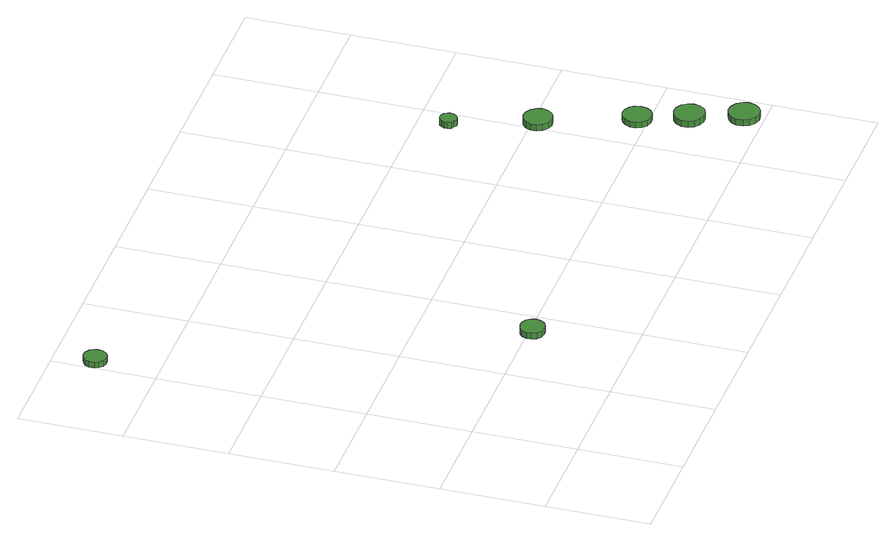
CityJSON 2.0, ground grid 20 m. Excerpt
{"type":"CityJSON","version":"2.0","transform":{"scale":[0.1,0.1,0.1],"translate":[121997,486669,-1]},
"CityObjects":{
"tree1":{"type":"SolitaryVegetationObject","attributes":{"function":"something"},"geometry":[{"type":"MultiSurface","lod":"1","boundaries":[[[0,1,2,3,4,5,6,7,8,9,10,11,12,13,14]],[[15,16,17,18,19,20,21,22,23,24,25,26,27,28,29]],[[0,29,28,1]],[[1,28,27,2]],[[2,27,26,3]],[[3,26,25,4]],[[4,25,24,5]],[[5,24,23,6]],[[6,23,22,7]],[[7,22,21,8]],[[8,21,20,9]],[[9,20,19,10]],[[10,19,18,11]],[[11,18,17,12]],[[12,17,16,13]],[[13,16,15,14]],[[14,15,29,0]]]}]},
"tree2":{"type":"SolitaryVegetationObject","attributes":{"function":"something"},"geometry":[{"type":"MultiSurface","lod":"1","boundaries":[[[30,31,32,33,34,35,36,37,38,39,40,41,42,43,44]],[[45,46,47,48,49,50,51,52,53,54,55,56,57,58,59]],[[30,59,58,31]],[[31,58,57,32]],[[32,57,56,33]],[[33,56,55,34]],[[34,55,54,35]],[[35,54,53,36]],[[36,53,52,37]],[[37,52,51,38]],[[38,51,50,39]],[[39,50,49,40]],[[40,49,48,41]],[[41,48,47,42]],[[42,47,46,43]],[[43,46,45,44]],[[44,45,59,30]]]}]},
"tree3":{"type":"SolitaryVegetationObject","attributes":{"function":"something"},"geometry":[{"type":"MultiSurface","lod":"1","boundaries":[[[60,61,62,63,64,65,66,67,68,69,70,71,72,73,74]],[[75,76,77,78,79,80,81,82,83,84,85,86,87,88,89]],[[60,89,88,61]],[[61,88,87,62]],[[62,87,86,63]],[[63,86,85,64]],[[64,85,84,65]],[[65,84,83,66]],[[66,83,82,67]],[[67,82,81,68]],[[68,81,80,69]],[[69,80,79,70]],[[70,79,78,71]],[[71,78,77,72]],[[72,77,76,73]],[[73,76,75,74]],[[74,75,89,60]]]}]},
"tree4":{"type":"SolitaryVegetationObject","attributes":{"function":"something"},"geometry":[{"type":"MultiSurface","lod":"1","boundaries":[[[90,91,92,93,94,95,96,97,98,99,100,101,102,103,104]],[[105,106,107,108,109,110,111,112,113,114,115,116,117,118,119]],[[90,119,118,91]],[[91,118,117,92]],[[92,117,116,93]],[[93,116,115,94]],[[94,115,114,95]],[[95,114,113,96]],[[96,113,112,97]],[[97,112,111,98]],[[98,111,110,99]],[[99,110,109,100]],[[100,109,108,101]],[[101,108,107,102]],[[102,107,106,103]],[[103,106,105,104]],[[104,105,119,90]]]}]},
"tree5":{"type":"SolitaryVegetationObject","attributes":{"function":"something"},"geometry":[{"type":"MultiSurface","lod":"1","boundaries":[[[120,121,122,123,124,125,126,127,128,129,130,131,132,133,134]],[[135,136,137,138,139,140,141,142,143,144,145,146,147,148,149]],[[120,149,148,121]],[[121,148,147,122]],[[122,147,146,123]],[[123,146,145,124]],[[124,145,144,125]],[[125,144,143,126]],[[126,143,142,127]],[[127,142,141,128]],[[128,141,140,129]],[[129,140,139,130]],[[130,139,138,131]],[[131,138,137,132]],[[132,137,136,133]],[[133,136,135,134]],[[134,135,149,120]]]}]},
"tree6":{"type":"SolitaryVegetationObject","attributes":{"function":"something"},"geometry":[{"type":"MultiSurface","lod":"1","boundaries":[[[150,151,152,153,154,155,156,157,158,159,160,161,162,163,164]],[[165,166,167,168,169,170,171,172,173,174,175,176,177,178,179]],[[150,179,178,151]],[[151,178,177,152]],[[152,177,176,153]],[[153,176,175,154]],[[154,175,174,155]],[[155,174,173,156]],[[156,173,172,157]],[[157,172,171,158]],[[158,171,170,159]],[[159,170,169,160]],[[160,169,168,161]],[[161,168,167,162]],[[162,167,166,163]],[[163,166,165,164]],[[164,165,179,150]]]}]},
"tree7":{"type":"SolitaryVegetationObject","attributes":{"function":"something"},"geometry":[{"type":"MultiSurface","lod":"1","boundaries":[[[180,181,182,183,184,185,186,187,188,189,190,191,192,193,194]],[[195,196,197,198,199,200,201,202,203,204,205,206,207,208,209]],[[180,209,208,181]],[[181,208,207,182]],[[182,207,206,183]],[[183,206,205,184]],[[184,205,204,185]],[[185,204,203,186]],[[186,203,202,187]],[[187,202,201,188]],[[188,201,200,189]],[[189,200,199,190]],[[190,199,198,191]],[[191,198,197,192]],[[192,197,196,193]],[[193,196,195,194]],[[194,195,209,180]]]}]}
},
"vertices":[
[46,923,19],[44,932,19],[39,939,19],[31,944,19],[22,945,19],[13,942,19],[6,936,19],[3,928,19],[3,918,19],[6,910,19],[13,904,19],[22,901,19],[31,902,19],[39,907,19],[44,914,19],[44,914,7],[39,907,7],[31,902,7],[22,901,7],[13,904,7],[6,910,7],[3,918,7],[3,928,7],[6,936,7],[13,942,7],[22,945,7],[31,944,7],[39,939,7],[44,932,7],[46,923,7],
[372,193,22],[370,203,22],[364,211,22],[355,215,22],[346,216,22],[336,213,22],[329,207,22],[325,198,22],[325,188,22],[329,179,22],[336,173,22],[346,170,22],[355,171,22],[364,176,22],[370,184,22],[370,184,9],[364,176,9],[355,171,9],[346,170,9],[336,173,9],[329,179,9],[325,188,9],[325,198,9],[329,207,9],[336,213,9],[346,216,9],[355,215,9],[364,211,9],[370,203,9],[372,193,9],
[976,542,27],[975,548,27],[971,554,27],[965,557,27],[958,558,27],[952,556,27],[947,551,27],[944,545,27],[944,538,27],[947,532,27],[952,528,27],[958,525,27],[965,526,27],[971,530,27],[975,535,27],[975,535,14],[971,530,14],[965,526,14],[958,525,14],[952,528,14],[947,532,14],[944,538,14],[944,545,14],[947,551,14],[952,556,14],[958,558,14],[965,557,14],[971,554,14],[975,548,14],[976,542,14],
[1041,388,26],[1038,399,26],[1031,408,26],[1021,414,26],[1010,415,26],[999,412,26],[990,404,26],[986,394,26],[986,382,26],[990,372,26],[999,364,26],[1010,360,26],[1021,362,26],[1031,367,26],[1038,377,26],[1038,377,13],[1031,367,13],[1021,362,13],[1010,360,13],[999,364,13],[990,372,13],[986,382,13],[986,394,13],[990,404,13],[999,412,13],[1010,415,13],[1021,414,13],[1031,408,13],[1038,399,13],[1041,388,13],
[1101,218,26],[1098,230,26],[1092,239,26],[1082,245,26],[1070,246,26],[1059,242,26],[1051,235,26],[1046,224,26],[1046,213,26],[1051,202,26],[1059,194,26],[1070,191,26],[1082,192,26],[1092,198,26],[1098,207,26],[1098,207,14],[1092,198,14],[1082,192,14],[1070,191,14],[1059,194,14],[1051,202,14],[1046,213,14],[1046,224,14],[1051,235,14],[1059,242,14],[1070,246,14],[1082,245,14],[1092,239,14],[1098,230,14],[1101,218,14],
[1135,129,27],[1132,141,27],[1125,151,27],[1114,157,27],[1102,158,27],[1090,155,27],[1081,146,27],[1076,135,27],[1076,123,27],[1081,112,27],[1090,104,27],[1102,100,27],[1114,101,27],[1125,107,27],[1132,117,27],[1132,117,14],[1125,107,14],[1114,101,14],[1102,100,14],[1090,104,14],[1081,112,14],[1076,123,14],[1076,135,14],[1081,146,14],[1090,155,14],[1102,158,14],[1114,157,14],[1125,151,14],[1132,141,14],[1135,129,14],
[1169,35,27],[1166,47,27],[1159,57,27],[1148,63,27],[1136,65,27],[1125,61,27],[1115,53,27],[1110,42,27],[1110,29,27],[1115,18,27],[1125,10,27],[1136,6,27],[1148,7,27],[1159,14,27],[1166,23,27],[1166,23,14],[1159,14,14],[1148,7,14],[1136,6,14],[1125,10,14],[1115,18,14],[1110,29,14],[1110,42,14],[1115,53,14],[1125,61,14],[1136,65,14],[1148,63,14],[1159,57,14],[1166,47,14],[1169,35,14]
]}
